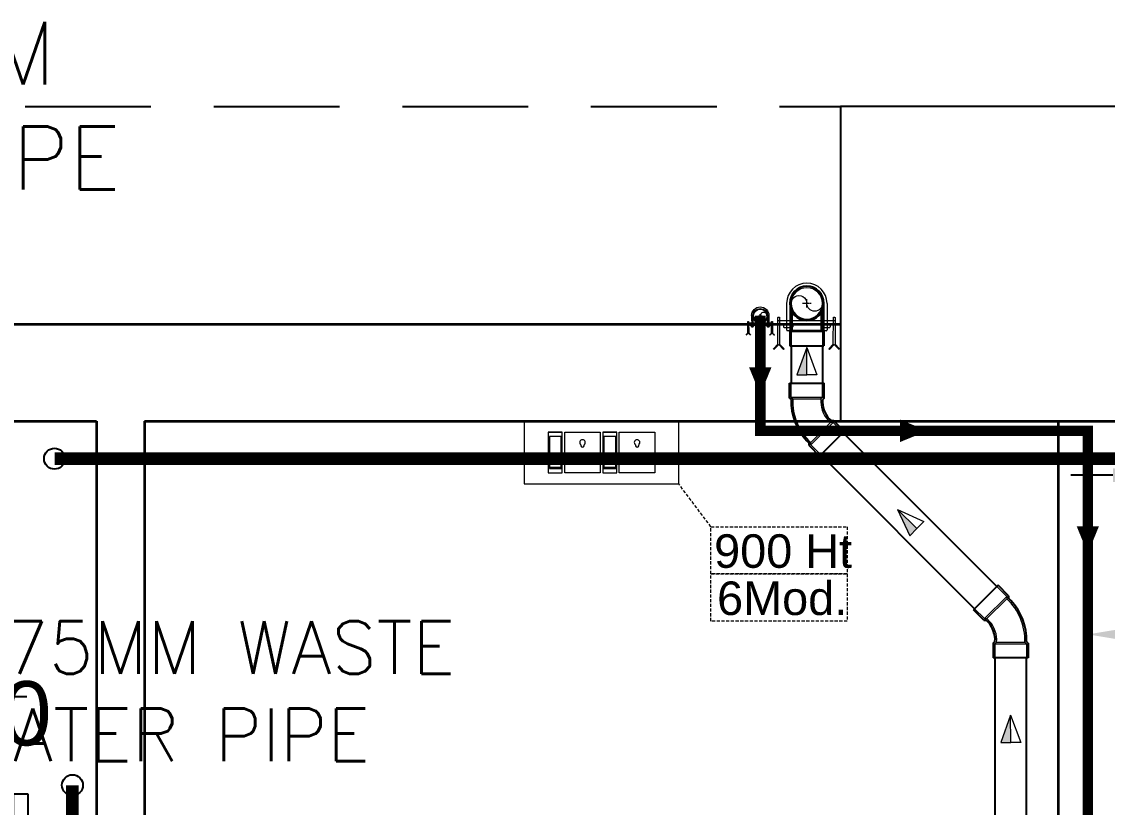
# Model space of a CAD drawing. Extents: x 3550807 to 4078732, y -628171 to -515859.
# Drawn here: x 3576770 to 3579360, y -522895 to -521021 of the extents above; entities that cross this region are included whole.
import ezdxf
from ezdxf import colors
from ezdxf.entities.mleader import LeaderData, LeaderLine
from ezdxf.math import Vec2, Vec3

# ---------------------------------------------------------------- set-up
doc = ezdxf.new("R2010")
doc.units = 0
doc.header["$LTSCALE"] = 6
doc.header["$MEASUREMENT"] = 0
for name, pattern in [('1', [0]), ('CENTER2', [1.125, 0.75, -0.125, 0.125, -0.125]), ('DASHED2', [0.375, 0.25, -0.125]), ('HIDDEN', [0.375, 0.25, -0.125])]:
    doc.linetypes.add(name, pattern=pattern)
doc.layers.get('0').update_dxf_attribs({"linetype": 'CONTINUOUS'})
doc.layers.get('Defpoints').update_dxf_attribs({"linetype": 'CONTINUOUS'})
doc.layers.add('CFT_LOOPING', color=7, linetype='1', lineweight=0, true_color=0xd6d600)
for name, color, linetype in [('Chajja', 7, 'CONTINUOUS'), ('COL', 5, 'CONTINUOUS'), ('DIM', 7, 'CONTINUOUS'), ('DOOR', 44, 'CONTINUOUS'), ('MEP_HVAC_DRAIN_PIPE', 7, 'CONTINUOUS'), ('MEP_HVAC_TEXT', 7, 'CONTINUOUS'), ('phe-text', 1, 'CONTINUOUS'), ('PL- WASTE PIPE', 6, 'CONTINUOUS'), ('PL-HOT WATER PIPE', 10, 'CONTINUOUS'), ('PL-SOIL PIPE', 1, 'CONTINUOUS'), ('TEXT', 5, 'CONTINUOUS')]:
    doc.layers.add(name, color=color, linetype=linetype)
for name, color, linetype, lineweight in [('ELE-2NOS OF 6-16 RAW POWER SOCKET', 1, 'CONTINUOUS', 20), ('ELE-CABLE TRAY', 31, 'CONTINUOUS', 18), ('PHE-SP', 1, 'CONTINUOUS', 0), ('PL-CLAMP', 211, 'CONTINUOUS', 13), ('PL-SOFT  WATER SUPPLY PIPE', 162, 'CONTINUOUS', 9), ('PL-WATER PIPE CLAMP', 6, 'CONTINUOUS', 9), ('PL-WATER PIPING', 1, 'CONTINUOUS', 9), ('WALL', 10, 'CONTINUOUS', 35)]:
    doc.layers.add(name, color=color, linetype=linetype, lineweight=lineweight)
doc.styles.add('ARIAL', font='arial.ttf')
doc.styles.add('ROMANS', font='romans.shx')
doc.styles.get("Standard").update_dxf_attribs({"font": 'SIMPLEX'})
doc.styles.add('T 1-25', font='segoeui.ttf', dxfattribs={"width": 0.8, "height": 50})
doc.dimstyles.new('D 1-25', dxfattribs={"dimtxt": 50, "dimasz": 12.5, "dimexe": 0, "dimexo": 10, "dimgap": 0, "dimtad": 0, "dimdec": 0, "dimzin": 0, "dimdsep": 46, "dimtxsty": 'T 1-25', "dimblk": 'ARCHTICK', "dimcen": 5, "dimclrd": 256, "dimclre": 256, "dimclrt": 256, "dimadec": 0, "dimazin": 0, "dimtfac": 50, "dimtdec": 0, "dimtmove": 1, "dimatfit": 2, "dimfxl": 0, "dimtolj": 1, "dimtzin": 0, "dimarcsym": 0})

# ---------------------------------------------------------------- blocks, each defined once
blk = doc.blocks.new('750')
at = {"layer": 'DOOR', "color": 8}
for p, q in [((-50, 705), (-47.5, 705)), ((-35, 690), (-35, 692.5)), ((50, 45), (50, 80)), ((50, 80), (675, 80)), ((675, 45), (675, 80)), ((-35, 60), (-35, 57.5)), ((-50, 45), (-47.5, 45)), ((50, 45), (675, 45))]:
    blk.add_line(p, q, dxfattribs=at)
for points in [[(15, 690), (15, 705), (50, 705), (50, 750), (-50, 750), (-50, 705)], [(-35, 690), (15, 690)], [(15, 60), (15, 45), (50, 45), (50, 0), (-50, 0), (-50, 45)], [(-35, 60), (15, 60)]]:
    blk.add_lwpolyline(points, dxfattribs=at)
for centre, radius, start, end in [((-35, 705), 12.5, 180, 270), ((15, 45), 660, 0, 90), ((-35, 45), 12.5, 90, 180)]:
    blk.add_arc(centre, radius, start, end, dxfattribs=at)
blk = doc.blocks.new('1232')
at = {"layer": 'Chajja', "color": 8, "linetype": 'HIDDEN', "ltscale": 200}
blk.add_line((-10045.00000000047, 16660.17209221376), (-4500.000000000466, 16660.17209221376), dxfattribs=at)
at = {"layer": 'COL', "color": 8}
blk.add_lwpolyline([(-4500.000000000466, 15910.17209221376), (-3750.000000000466, 15910.17209221376), (-3750.000000000466, 16660.17209221376), (-4500.000000000466, 16660.17209221376)], close=True, dxfattribs=at)
at = {"layer": 'WALL', "color": 8, "linetype": 'ByBlock'}
for p, q in [((-4500.000000000466, 16140.17209221376), (-10045, 16140.17209221376)), ((-6274.844835344236, 15910.17232320225), (-6274.844835344236, 14410.17232320225)), ((-6159.844835344236, 15910.17232320225), (-6159.844835344236, 14295.17232320225)), ((-3979.933052091859, 11405.0900228722), (-3979.999999974854, 15910.16867429006))]:
    blk.add_line(p, q, dxfattribs=at)
at = {"layer": 'WALL', "color": 8, "lineweight": 0}
for p, q in [((-6274.844835344236, 15910.17209221376), (-7477.844835344236, 15910.17209221376)), ((-4500.000000000466, 15910.17209221376), (-6159.844835344236, 15910.17209221376))]:
    blk.add_line(p, q, dxfattribs=at)
at = {"layer": 'WALL', "color": 8, "linetype": 'ByBlock'}
for points in [[(-7477.844835344236, 15910.17209221376), (-6274.844835344236, 15910.17209221376)], [(-6159.844835344236, 15910.17209221376), (-750.0000000004657, 15910.17209221376), (-750.0000000004657, 9945.172092213761)]]:
    blk.add_lwpolyline(points, dxfattribs=at)
at = {"layer": 'DOOR', "color": 8, "rotation": 89.99999999999999}
blk.add_blockref('750', (-6392.844835344236, 14345.17232320225), dxfattribs=at)
at = {"layer": 'DIM', "color": 8, "insert": (-6910.576298522297, 15339.75302119611), "char_height": 153, "width": 1626.955661664394, "attachment_point": 5, "style": 'ARIAL'}
blk.add_mtext('TOILET\\P1203x1500', dxfattribs=at)
blk = doc.blocks.new('*D103')
at = {"layer": 'Defpoints', "color": 0, "linetype": 'ByBlock', "transparency": 16777216}
for p in [(3579473.591558354, -522102.8186223028), (3579473.591558354, -522123.7850570729), (3579638.597353927, -522123.7826049983)]:
    blk.add_point(p, dxfattribs=at)
at = {"layer": 'ELE-CABLE TRAY', "color": 7, "lineweight": -2, "transparency": 16777216}
for p, q in [((3579373.591558354, -522102.8186223028), (3579273.591558354, -522102.8186223028)), ((3579473.591558354, -522113.7850570729), (3579473.591558354, -522102.8186223028)), ((3579638.597353927, -522102.8186223028), (3579473.591558354, -522102.8186223028)), ((3579638.597353927, -522113.7826049983), (3579638.597353927, -522102.8186223028)), ((3579738.597353927, -522102.8186223028), (3579838.597353927, -522102.8186223028))]:
    blk.add_line(p, q, dxfattribs=at)
at = {"layer": 'ELE-CABLE TRAY', "color": 7, "linetype": 'ByBlock', "transparency": 16777216}
for points in [[(3579373.591558354, -522119.4852889695), (3579373.591558354, -522086.1519556362), (3579473.591558354, -522102.8186223028)], [(3579738.597353927, -522086.1519556362), (3579738.597353927, -522119.4852889695), (3579638.597353927, -522102.8186223028)]]:
    blk.add_solid(points, dxfattribs=at)
at = {"layer": 'ELE-CABLE TRAY', "color": 7, "linetype": 'ByBlock', "transparency": 16777216, "insert": (3579578.594472942, -522027.8186223028), "char_height": 150, "attachment_point": 5, "style": 'ROMANS'}
blk.add_mtext('\\A1;165', dxfattribs=at)
blk = doc.blocks.new('RTUH 6U')
at = {"layer": 'ELE-2NOS OF 6-16 RAW POWER SOCKET', "color": 30, "ltscale": 300}
for p, q in [((-311.5148522858508, -26.47821136575658), (-226.5000409251079, -26.47821136575658)), ((-311.5148522858508, -123.5216896266211), (-311.5148522858508, -26.47821136575658)), ((-226.5000409251079, -26.47821136575658), (-226.5000409251079, -123.5216896266211)), ((-187.0565626639873, -26.47821136575658), (-220.8652583165094, -26.47821136575658)), ((-220.8652583165094, -26.47821136575658), (-220.8652583165094, -123.5216896266211)), ((-189.8739539682865, -37.04342875699513), (-218.0478670122102, -37.04342875699513)), ((-218.0478670122102, -37.04342875699513), (-218.0478670122102, -112.9564722352661)), ((-189.8739539682865, -40.42429832229391), (-218.0478670122102, -40.42429832229391)), ((-189.8739539682865, -112.9564722352661), (-189.8739539682865, -37.04342875699513)), ((-187.0565626639873, -123.5216896266211), (-187.0565626639873, -26.47821136575658)), ((-187.0565626639873, -123.5216896266211), (-187.0565626639873, -26.47821136575658)), ((-181.4217800553888, -123.5216896266211), (-181.4217800553888, -26.47821136575658)), ((-181.4217800553888, -26.47821136575658), (-96.40696869464591, -26.47821136575658)), ((-96.40696869464591, -26.47821136575658), (-96.40696869464591, -123.5216896266211)), ((-56.96349043352529, -26.47821136575658), (-90.77218608604744, -26.47821136575658)), ((-90.77218608604744, -26.47821136575658), (-90.77218608604744, -123.5216896266211)), ((-59.78088173829019, -37.04342875699513), (-87.9547947817482, -37.04342875699513)), ((-87.9547947817482, -37.04342875699513), (-87.9547947817482, -112.9564722352661)), ((-59.78088173829019, -40.42429832229391), (-87.9547947817482, -40.42429832229391)), ((-59.78088173829019, -112.9564722352661), (-59.78088173829019, -37.04342875699513)), ((-56.96349043352529, -123.5216896266211), (-56.96349043352529, -26.47821136575658)), ((-56.96349043352529, -123.5216896266211), (-56.96349043352529, -26.47821136575658)), ((-226.5000409251079, -123.5216896266211), (-311.5148522858508, -123.5216896266211)), ((-187.0565626639873, -123.5216896266211), (-220.8652583165094, -123.5216896266211)), ((-220.8652583165094, -123.5216896266211), (-187.0565626639873, -123.5216896266211)), ((-218.0478670122102, -112.9564722352661), (-189.8739539682865, -112.9564722352661)), ((-96.40696869464591, -123.5216896266211), (-181.4217800553888, -123.5216896266211)), ((-56.96349043352529, -123.5216896266211), (-90.77218608604744, -123.5216896266211)), ((-90.77218608604744, -123.5216896266211), (-56.96349043352529, -123.5216896266211)), ((-87.9547947817482, -112.9564722352661), (-59.78088173829019, -112.9564722352661))]:
    blk.add_line(p, q, dxfattribs=at)
blk.add_lwpolyline([(-4.092510789632797e-05, 4.950386937707663e-05), (-368.4783017947339, 4.950386937707663e-05), (-368.4783017947339, -149.9999504961306), (-4.092510789632797e-05, -149.9999504961306)], close=True, dxfattribs=at)
for centre, radius, start, end in [((-293.2345507191494, -56.05690794810653), 5.702069884256065, 87.48996629468185, 354.7310871131253), ((-288.7399569302797, -52.13456946169026), 4.600757324912477, 284.9048633383454, 157.3161900704558), ((-249.274936280679, -52.13456946169026), 4.600757324912477, 22.68380993221952, 255.0951366616546), ((-244.7803424918093, -56.05690794810653), 5.702069884256065, 185.2689128868746, 92.51003370531816), ((-163.1414784886874, -56.05690794810653), 5.702069884256065, 87.48996629468185, 354.7310871131253), ((-158.6468846998177, -52.13456946169026), 4.600757324912477, 284.9048633383454, 157.3161900677805), ((-119.181864050217, -52.13456946169026), 4.600757324912477, 22.68380993221952, 255.0951366616546), ((-114.6872702613473, -56.05690794810653), 5.702069884256065, 185.2689128868746, 92.51003370531816), ((-269.0074466057122, -98.95577360759489), 6.616767067351513, 127.1583653105455, 52.84163468502312), ((-269.0074466057122, -92.33763240661938), 4.216839631110872, 341.4031195241894, 198.5968804773098), ((-138.9143743752502, -98.95577360759489), 6.616767067351513, 127.1583653105455, 52.84163468502312), ((-138.9143743752502, -92.33763240661938), 4.216839631110872, 341.4031195241894, 198.5968804773098)]:
    blk.add_arc(centre, radius, start, end, dxfattribs=at)
blk = doc.blocks.new('clamp')
at = {"layer": 'PL-CLAMP'}
for p, q in [((105.410400617477, 198.4223073759828), (168.5933547500048, 198.4223073759828)), ((105.4194071475234, 191.061689693645), (168.5933547500048, 191.061689693645)), ((156.2435930851665, 205.7829250434194), (161.1938547078047, 205.7829250434194)), ((156.2439709785853, 183.7010720261939), (161.1938547078047, 183.7010720261939)), ((163.1938547078338, 185.7010720262084), (163.1938547078338, 203.7829250434194)), ((170.5933547500339, 196.4223073759828), (170.5933547500339, 193.0616897234473)), ((105.4395805779371, 109.3994718083892), (168.594878304359, 109.3994718083892)), ((156.2451165500555, 116.7600894758258), (161.1953781727519, 116.7600894758258)), ((163.1953781727519, 96.67823645860028), (163.1953781727519, 114.7600894758258)), ((170.594878304359, 107.3994718083892), (170.594878304359, 104.0388541409526)), ((105.410400617477, 102.0388344714198), (168.594878304359, 102.0388541260514)), ((156.2454944435325, 94.67823645861483), (161.1953781727519, 94.67823645861483))]:
    blk.add_line(p, q, dxfattribs=at)
for points in [[(138.4495001331173, 216.4782889524255, -0.4142135623730951), (139.4494830265551, 217.4783060887608), (203.0525380793722, 217.4783060887608), (214.0287283745938, 228.4483454910244), (215.442966125761, 227.0341561360489), (203.8813840006806, 215.477935905318), (215.3198989716411, 204.0455645558561), (213.9057096329861, 202.6313268032993), (203.0092255945979, 213.4783060589585), (139.4495514824896, 213.4783060589585, -0.4142135623730951), (138.449534316381, 214.4782889673266), (138.4495001331173, 216.4782889524255)], [(138.4495001319614, 84.33570991845465, -0.4142135623730951), (139.4494830253992, 85.33572705479003), (203.0525380782163, 85.33572705479003), (214.0287283734379, 96.3057664570536), (215.4429661246051, 94.89157710207816), (203.8813839995248, 83.33535687134726), (215.3198989704852, 71.90298552188533), (213.9057096318302, 70.48874776932853), (203.009225593442, 81.3357270249877), (139.4495514813337, 81.3357270249877, -0.4142135623730951), (138.4495343152252, 82.33570993335582), (138.4495001319614, 84.33570991845465)]]:
    blk.add_lwpolyline(points, format="xyb", dxfattribs=at)
for points in [[(146.2457227590952, 81.33584335835315), (146.2433929625716, 217.4784224072251)], [(156.2457227888975, 81.3360144832883), (156.2433929327693, 217.4785935470615)]]:
    blk.add_lwpolyline(points, dxfattribs=at)
for centre, radius, start, end in [((105.410400617477, 150.2305709013496), 48.19173645431874, 90, 270), ((161.1938547078047, 203.7829250434194), 2, 0, 90), ((161.1938547078047, 185.7010720262084), 2, 270, 0), ((168.5933547500048, 196.4223073759828), 2, 0, 90), ((168.5933547500048, 193.0616897234473), 2, 270, 0), ((161.1953781727519, 114.7600894758258), 2, 0, 90), ((168.594878304359, 107.3994718083892), 2, 0, 90), ((168.594878304359, 104.0388541409526), 2, 270, 0), ((161.1953781727519, 96.67823645860028), 2, 270, 0)]:
    blk.add_arc(centre, radius, start, end, dxfattribs=at)
blk = doc.blocks.new('RISER UP 100')
at = {"color": 0, "linetype": 'Continuous'}
for p, q in [((-98.49999999981087, 60.00000000035834), (-148.4999999998108, 60.00000000054024)), ((-148.5000000002183, -59.99999999945976), (-148.4999999998108, 60.00000000054024)), ((-98.49999999976716, 60.00000000035834), (-93.49999999977443, 55.00000000034014)), ((-93.49999999983265, 55.00000000036925), (-23.97915761637705, 55.00000000011461)), ((-98.50000000020373, -59.99999999964166), (-148.5000000002183, -59.99999999945976)), ((-98.50000000020373, -59.99999999964166), (-93.50000000016735, -54.99999999965986)), ((-93.50000000022557, -54.99999999968895), (-23.97915761678451, -54.99999999994178))]:
    blk.add_line(p, q, dxfattribs=at)
at = {"color": 8, "linetype": 'Continuous', "lineweight": 0, "ltscale": 0.005}
for p, q in [((-98.49999999983265, 55.00000000035834), (-148.4999999998035, 55.00000000054024)), ((-98.50000000016735, -54.99999999964166), (-98.49999999981813, 55.00000000035834)), ((-98.49999999978901, 55.00000000035834), (-93.4999999998472, 50.00000000036925)), ((-93.5000000001528, -49.99999999965986), (-93.4999999998472, 50.00000000036925)), ((-93.4999999998472, 50.00000000036925), (-33.16624790341303, 50.00000000014916)), ((-98.50000000018193, -54.99999999964166), (-148.5000000001819, -54.99999999945976)), ((-98.50000000018193, -54.99999999964166), (-93.5000000001528, -49.99999999965986)), ((-93.50000000021099, -49.99999999968895), (-33.16624790377682, -49.99999999990814))]:
    blk.add_line(p, q, dxfattribs=at)
at = {"color": 8, "linetype": 'CENTER2', "lineweight": 0}
for p, q in [((-15, 0), (15, 0)), ((0, 15), (0, -15))]:
    blk.add_line(p, q, dxfattribs=at)
at = {"color": 0, "linetype": 'Continuous'}
blk.add_circle((-8.73115e-11, 0), 60, dxfattribs=at)
at = {"color": 8, "linetype": 'Continuous', "lineweight": 0, "ltscale": 0.005}
blk.add_circle((0, 0), 55.00000000005822, dxfattribs=at)
at = {"color": 8, "linetype": 'Continuous', "lineweight": 0}
for centre, start, end in [((2.18279e-11, 27.50000000002911), 89.99999999958314, 269.9999999991661), ((-1.891749e-10, -27.50000000002911), 269.9999999991661, 89.99999999958314)]:
    blk.add_arc(centre, 27.5000000000291, start, end, dxfattribs=at)
blk = doc.blocks.new('100 ELBOW')
at = {"color": 0, "linetype": 'Continuous'}
for p, q in [((72.20195579302526, 60.89285714305515), (66.55310312058282, 55.24400447058178)), ((72.20195579302526, 60.89285714305515), (123.7016141955292, 60.89285714315782)), ((123.7016141955292, 60.89285714315782), (123.7016141957698, -60.89285714266598)), ((-77.3469007565509, 0.5118417450248673), (-85.85548284644028, -7.996740344913633)), ((-94.11224476787173, -7.996740344930003), (-130.5622163833468, -44.44671196059696)), ((-94.11224476787173, -7.996740344930003), (-85.85548284644028, -7.996740344913633)), ((-130.5622163833468, -44.44671196059696), (-44.44671195991396, -130.5622163835787)), ((72.20195579341816, -60.89285714276775), (66.36354344811843, -55.05444479749622)), ((72.20195579341816, -60.89285714276775), (123.7016141957698, -60.89285714266598)), ((-7.996740344438872, -94.11224476791176), (-44.44671195991396, -130.5622163835787)), ((-0.4034520905552199, -78.18519802140327), (-7.996740344460704, -85.77848627534877)), ((-7.996740344438872, -94.11224476791176), (-7.996740344460704, -85.77848627534877))]:
    blk.add_line(p, q, dxfattribs=at)
at = {"color": 8, "linetype": 'Continuous', "lineweight": 0, "ltscale": 0.005}
for p, q in [((68.75000000021828, -49.13551471746722), (68.7499999999054, 49.10714285732321)), ((74.64285714274592, 55.00000000019736), (68.90941947101965, 49.26656232843924)), ((74.64285714310246, -54.99999999990087), (74.64285714274592, 55.00000000019736)), ((74.64285714274592, 55.00000000019736), (123.7016141955408, 55.00000000029549)), ((-91.67134341815105, -13.88959748778779), (-126.3953371370517, -48.6135912068703)), ((-91.67134341815105, -13.88959748778779), (-13.88959748730849, -91.67134341822292)), ((-91.67134341815105, -13.88959748778779), (-83.33758492558991, -13.88959748777142)), ((-83.3576468604806, -13.86953555287528), (-13.88959748733759, -83.33758492565994)), ((-4.450881254597334, -73.8988686928733), (-13.88959748733759, -83.33758492565994)), ((74.64285714310246, -54.99999999990087), (68.91841655111057, -49.27555940794263)), ((74.64285714310246, -54.99999999990087), (123.7016141957582, -54.99999999980364)), ((-13.88959748730849, -91.67134341822292), (-48.61359120620909, -126.3953371373054)), ((-13.88959748730849, -91.67134341822292), (-13.88959748733759, -83.33758492565994))]:
    blk.add_line(p, q, dxfattribs=at)
at = {"color": 8, "linetype": 'Continuous', "ltscale": 0.005}
blk.add_line((-72.30290350667202, -2.777919497664694), (-73.2578966919973, -3.732912682990899), dxfattribs=at)
at = {"color": 8, "linetype": 'Continuous', "lineweight": 0, "ltscale": 0.005}
for centre, radius, start, end in [((61.53893721500208, -148.1392305552408), 197.5433397327614, 87.86175748807987, 137.1799984277659), ((60.93983303497954, -147.121771400527), 98.17096819445032, 85.33829684311314, 131.7660126684911)]:
    blk.add_arc(centre, radius, start, end, dxfattribs=at)
at = {"color": 0, "linetype": 'Continuous'}
for centre, radius, start, end in [((61.57294092707889, -148.1969790893035), 203.5019307214106, 88.59769996659846, 133.0507825924265), ((60.93983303497954, -147.121771400527), 92.2781110515842, 86.66432149599329, 131.6643214958238)]:
    blk.add_arc(centre, radius, start, end, dxfattribs=at)
blk = doc.blocks.new('A$C0B1B3CFA')
at = {"layer": 'PHE-SP'}
h = blk.add_hatch(color=7, dxfattribs=at)
h.dxf.hatch_style = 1
h.paths.add_polyline_path([(-0.0494668798380715, 0.0226015183831585), (-0.0494668798380715, 0), (0.0123667199595179, 0)])
at = {"layer": 'PHE-SP', "color": 7}
for points in [[(-0.0494668798380715, 0), (0.0123667199595179, 0), (-0.0494668798380715, 0.0226015183831585), (-0.0494668798380715, 0)], [(-0.0494668798380715, 0), (0.0123667199595179, 0), (-0.0494668798380715, -0.0226015183831585), (-0.0494668798380715, 0)]]:
    blk.add_lwpolyline(points, dxfattribs=at)
blk = doc.blocks.new('Z$W@#3BD47561')
at = {"layer": 'PHE-SP', "xscale": 49.00933755098914, "yscale": 49.00933755098914, "zscale": 49.00933755098914, "rotation": 270}
blk.add_blockref('A$C0B1B3CFA', (0, 0), dxfattribs=at)
blk = doc.blocks.new('Z$W@#4AA511D8')
at = {"layer": 'phe-text', "linetype": 'ByBlock', "lineweight": -2, "ltscale": 0.5, "xscale": 0.0244727334018079, "yscale": 0.0244727334018079, "zscale": 0.0244727334018079, "rotation": 270}
blk.add_blockref('Z$W@#3BD47561', (0.0148325505764859, 0), dxfattribs=at)
blk = doc.blocks.new('WATER PIPE CLAMP')
at = {"layer": 'PL-CLAMP'}
for p, q in [((-61.42363702543662, 87.203300018562), (-62.53149715260952, 86.09451075736433)), ((-62.53149715260952, 86.09451075736433), (-54.02695144325844, 77.55860233027488)), ((-52.46013191560633, 78.24279998312704), (-61.42363702543662, 87.203300018562)), ((-54.02695144325844, 77.55860233027488), (-54.00521956078592, 27.74663718196098)), ((-43.40742998669157, 87.30760832811939), (-52.46013191560633, 78.24279998312704)), ((-50.89215058725676, 77.59391414618585), (-42.29864071271732, 86.19974820199423)), ((-50.87040387224988, 27.7479511849815), (-50.89215058725676, 77.59391414618585)), ((-42.29864071271732, 86.19974820199423), (-43.40742998669157, 87.30760832811939)), ((-37.76847486649058, 1.077100204420276), (-37.79006306102383, 50.59502245381009)), ((-33.58960984708392, 52.16426313994452), (-36.223339054588, 52.16311410081107)), ((-31.9999245791405, 1.102485351613723), (-32.02151820008294, 50.59753914515022)), ((31.9990818107326, 1.114596733823419), (31.97748181317002, 50.62426650820998)), ((36.17793502708082, 52.19350719428621), (33.54420583127649, 52.19235815526918)), ((37.76762975112069, 1.110054972348735), (37.74602667411091, 50.62678319949191)), ((42.13701889981166, 87.24848129262682), (41.02915877263877, 86.13969203148736)), ((41.02915877263877, 86.13969203148736), (49.53370448198984, 77.6037836043397)), ((51.10052400970017, 78.28798125730827), (42.13701889981166, 87.24848129262682)), ((49.53370448198984, 77.6037836043397), (49.55543636449147, 27.79181845602579)), ((60.15322593858582, 87.35278960224241), (51.10052400970017, 78.28798125730827)), ((52.66850533804973, 77.63909542025067), (61.26201521253097, 86.24492947617546)), ((52.69025205305661, 27.79313245910453), (52.66850533804973, 77.63909542025067)), ((61.26201521253097, 86.24492947617546), (60.15322593858582, 87.35278960224241)), ((-54.01073710885248, 40.90986241446808), (52.68473527816241, 40.95458542252891)), ((-54.00745208957233, 33.0728232281399), (52.68802028574282, 33.11754628294148)), ((-53.22118712621159, 26.96326172561385), (-51.65377930528484, 26.96391876210691)), ((-43.55438549470273, 40.91424533922691), (-43.55607792458613, 44.79348857409786)), ((-41.98935392982094, 46.36158022109885), (-27.81853501210571, 46.36776264267974)), ((-26.24875080600032, 40.93598598096287), (-26.25044336510473, 44.81552537239622)), ((26.21315937946201, 40.9579761881032), (26.21146694957861, 44.83721942297416)), ((27.77819094437291, 46.39082434552256), (41.94900986205903, 46.39700676721986)), ((43.51879406816442, 40.95074338099221), (43.51710150906001, 44.83028277236735)), ((50.3394687990949, 27.00844299967866), (51.90687661999254, 27.00910003622994))]:
    blk.add_line(p, q, dxfattribs=at)
for centre, radius, start, end in [((-36.22265522845555, 50.59570627997164), 1.56740797006026, 90.02499690782554, 180.0249969089031), ((-33.58892602098058, 50.59685531898867), 1.56740797006026, 0.0249969089030943, 90.02499690676166), ((33.54488965740893, 50.62495033431333), 1.56740797006026, 90.02499690782554, 180.0249969067743), ((36.17861885321327, 50.62609937338857), 1.56740797006026, 0.02499690677435697, 90.02499690782554), ((-53.22151561529608, 27.74696567107458), 0.7837040143289429, 180.0240154956851, 270.0240154935605), ((-51.6541078001901, 27.74762269004714), 0.783703996811694, 270.0240159196474, 0.02401592176918838), ((-41.98867010368849, 44.79417240020121), 1.56740797006026, 90.02499690782554, 180.0249969067743), ((-0.0004225751908961684, 1.093577588384505), 37.76805590477138, 180.0249969071972, 0.02499690719718837), ((-27.81785118600237, 44.81484154629288), 1.56740797006026, 0.02499690677435697, 90.02499690676166), ((27.77887477047625, 44.82341652462492), 1.56740797006026, 90.02499690676166, 180.0249969067743), ((41.94969368816237, 44.82959894626401), 1.56740797006026, 0.02499690677435697, 90.02499690676166), ((50.3391403099813, 27.79214694513939), 0.7837040143289429, 180.0240154956851, 270.0240154956882), ((51.90654812505818, 27.79280396422837), 0.783703996811694, 270.0240159217751, 0.02401591750474252)]:
    blk.add_arc(centre, radius, start, end, dxfattribs=at)
blk = doc.blocks.new('1234WE12')
at = {"layer": 'PL-SOFT  WATER SUPPLY PIPE', "color": 8, "linetype": 'CENTER2', "lineweight": 0}
for p, q in [((4.363600330427289, 0.02984980307519436), (-4.3636469617486, 0.008779353927820921)), ((-0.01055854186415672, 4.382938224356622), (0.01051190868020058, -4.344309067353606))]:
    blk.add_line(p, q, dxfattribs=at)
at = {"layer": 'PL-SOFT  WATER SUPPLY PIPE', "color": 3, "linetype": 'Continuous'}
blk.add_circle((-2.331659197807312e-05, 0.01931457873433828), 17.45454545453417, dxfattribs=at)
at = {"layer": 'PL-SOFT  WATER SUPPLY PIPE', "color": 8, "linetype": 'Continuous', "lineweight": 0, "ltscale": 0.005}
blk.add_circle((-2.331659197807312e-05, 0.01931457873433828), 16.0000000000066, dxfattribs=at)
at = {"layer": 'PL-SOFT  WATER SUPPLY PIPE', "color": 8, "linetype": 'Continuous', "lineweight": 0}
for centre, start, end in [((-8, 0), 180.138330611633, 0.1383306149685398), ((7.999953368678689, 0.03862915700301528), 0.1383306149685398, 180.138330611633)]:
    blk.add_arc(centre, 8.000000000003295, start, end, dxfattribs=at)

msp = doc.modelspace()

# ---------------------------------------------------------------- linework, layer by layer
at = {"layer": 'CFT_LOOPING', "color": 7, "linetype": 'DASHED2', "ltscale": 5}
msp.add_line((3578414.860832897, -522225.6982744567), (3578337.906041998, -522123.7832515771), dxfattribs=at)
for points in [[(3578414.860832897, -522225.6982744567), (3578739.680851932, -522225.6982744567), (3578739.680851932, -522338.1982744567), (3578414.860832897, -522338.1982744567)], [(3578414.860832897, -522338.1982744567), (3578739.680851932, -522338.1982744567), (3578739.680851932, -522450.6982744567), (3578414.860832897, -522450.6982744567)]]:
    msp.add_lwpolyline(points, close=True, dxfattribs=at)
at = {"layer": 'MEP_HVAC_DRAIN_PIPE', "linetype": 'ByBlock', "const_width": 30}
for points in [[(3580509.089329224, -522063.4066581097), (3576848.744493879, -522063.4066581097)], [(3577153.369493879, -523761.8226927803), (3577153.369493879, -523656.7469776728), (3576891.458234049, -523656.7469776728), (3576891.458234049, -522842.1268563903)]]:
    msp.add_lwpolyline(points, dxfattribs=at)
at = {"layer": 'MEP_HVAC_DRAIN_PIPE', "linetype": 'ByBlock'}
msp.add_circle((3576891.458234049, -522842.1268563903), 25, dxfattribs=at)
at = {"layer": 'MEP_HVAC_TEXT', "linetype": 'ByBlock'}
msp.add_circle((3576848.744493879, -522063.4066581097), 25, dxfattribs=at)
at = {"layer": 'PL- WASTE PIPE', "linetype": 'ByBlock', "ltscale": 5}
for p, q in [((3578606.071927883, -521794.0563769875), (3578606.071927883, -521883.6657599541)), ((3578681.071927883, -521794.0563769875), (3578681.071927883, -521883.6657599543)), ((3578729.690229602, -522001.1533998358), (3579096.7241134, -522368.1872836339)), ((3578676.657221013, -522054.1864084247), (3579043.69110476, -522421.2202921724)), ((3579092.628145223, -526588.270688474), (3579092.628145223, -522538.7079321049)), ((3579167.628145223, -526588.270688474), (3579167.628145223, -522538.7079321048))]:
    msp.add_line(p, q, dxfattribs=at)
at = {"layer": 'PL-HOT WATER PIPE', "color": 11, "true_color": 0xf75178, "const_width": 25}
msp.add_lwpolyline([(3578532.427760608, -521722.7118719609), (3578532.427760608, -521997.0084663404), (3579313.791251777, -521997.0084663404), (3579313.791251777, -527034.4241919421)], dxfattribs=at)
at = {"layer": 'PL-WATER PIPING', "color": 61, "true_color": 0xd8e58c}
for points in [[(3578532.427760608, -521845.772264797, 53.25524689926687, 0, 0), (3578532.427760608, -521910.5833414493, 0, 0, 0)], [(3578866.115697423, -521997.0084663404, 53.25524689926687, 0, 0), (3578930.926774075, -521997.0084663404, 0, 0, 0)], [(3579313.791251777, -522224.5174069897, 53.25524689926687, 0, 0), (3579313.791251777, -522289.328483642, 0, 0, 0)]]:
    msp.add_lwpolyline(points, format="xyseb", dxfattribs=at)

# ---------------------------------------------------------------- block references
at = {"linetype": 'ByBlock'}
msp.add_blockref('1232', (3583223.589329224, -537883.9537503232), dxfattribs=at)
at = {"layer": 'ELE-2NOS OF 6-16 RAW POWER SOCKET', "color": 3, "linetype": 'ByBlock', "rotation": 180}
msp.add_blockref('RTUH 6U', (3577969.427740204, -522123.7832020732), dxfattribs=at)
at = {"layer": 'PL- WASTE PIPE', "linetype": 'ByBlock', "ltscale": 5}
for name, p, xscale, yscale, zscale, rotation in [('RISER UP 100', (3578643.497588702, -521693.0070927755), -0.6804665603485837, 0.6804665603485837, 0.6804665595408722, 269.9999999999997), ('100 ELBOW', (3578643.511590613, -521968.0077695512), 0.6818181811568929, 0.6818181824598778, 0.6818181817632315, 90.00000000000026), ('100 ELBOW', (3579129.869743799, -522454.3659225078), 0.6818181811568929, 0.6818181824598778, 0.6818181817632315, 270.0000000000002)]:
    msp.add_blockref(name, p, dxfattribs=dict(at, xscale=xscale, yscale=yscale, zscale=zscale, rotation=rotation))
at = {"layer": 'PL-CLAMP', "linetype": 'ByBlock', "xscale": 0.9999250758013816, "yscale": 0.9999250758013816, "zscale": 0.9999250752857497, "rotation": 269.9750030928284}
msp.add_blockref('clamp', (3578493.324213933, -521587.5042754386), dxfattribs=at)
at = {"layer": 'PL-SOFT  WATER SUPPLY PIPE', "color": 2, "ltscale": 500, "rotation": 180}
msp.add_blockref('1234WE12', (3578532.427760606, -521722.7116875728), dxfattribs=at)
at = {"layer": 'PL-SOIL PIPE', "color": 1, "linetype": 'Continuous', "xscale": 876.8658294741393, "yscale": 876.8658294741393, "zscale": 876.8658294741393}
for p, rotation in [((3578643.364045679, -521798.1470836474), 270.1299954999209), ((3578859.578625564, -522184.283464434), 315.1299954999209), ((3579129.722198865, -522675.1693323134), 270.1299954999209)]:
    msp.add_blockref('Z$W@#4AA511D8', p, dxfattribs=dict(at, rotation=rotation))
at = {"layer": 'PL-WATER PIPE CLAMP', "ltscale": 5, "xscale": -0.5454630040780015, "yscale": 0.5454630040780015, "zscale": 0.5454630040780017, "rotation": 180.1633275206256}
msp.add_blockref('WATER PIPE CLAMP', (3578532.424564017, -521721.4118688563), dxfattribs=at)

# ---------------------------------------------------------------- texts
at = {"layer": 'PL- WASTE PIPE', "linetype": 'ByBlock', "ltscale": 5, "insert": (3576620.57398936, -522451.2227392037), "char_height": 124.9999999977931, "width": 1332.590875704529, "attachment_point": 1, "style": 'ROMANS'}
msp.add_mtext('%%c75MM WASTE WATER PIPE', dxfattribs=at)
at = {"layer": 'PL-SOIL PIPE', "color": 1, "linetype": 'Continuous', "insert": (3576028.324548712, -521021.2700635409), "char_height": 150, "width": 1574.477912464179, "attachment_point": 1}
msp.add_mtext('%%c110MM \\PSOIL PIPE', dxfattribs=at)
at = {"layer": 'TEXT', "color": 7, "char_height": 80, "attachment_point": 1}
for s, insert, width in [('\\A1;{\\fArial|b0|i0|c0|p34;900 Ht\\P}', (3578422.302672958, -522243.7764786312), 8957.987203209177), ('\\A1;{\\fArial|b0|i0|c0|p34;6Mod.\\P}', (3578429.321465124, -522356.2764786358), 352.574825963015)]:
    msp.add_mtext(s, dxfattribs=dict(at, insert=insert, width=width))

# ---------------------------------------------------------------- dimensions: what is measured, and where the dimension line sits
at = {"layer": 'ELE-CABLE TRAY', "color": 21}
dim = msp.add_linear_dim(base=(3579473.591558354, -522102.8186223028), p1=(3579638.597353927, -522123.7826049983), p2=(3579473.591558354, -522123.7850570729), dimstyle='D 1-25', override={"dimtxt": 150, "dimasz": 100, "dimtxsty": 'ROMANS', "dimclrd": 7, "dimclre": 7, "dimclrt": 7}, dxfattribs=at)
dim.commit()
dim.dimension.update_dxf_attribs({"geometry": '*D103', "text_midpoint": (3579578.594472942, -522027.8186223028)})

# ---------------------------------------------------------------- leaders
at = {"layer": 'PL- WASTE PIPE', "linetype": 'ByBlock', "ltscale": 5}
ml = msp.add_multileader_mtext('Standard', dxfattribs=at)
ml.set_content(' ', color=256)
ml.set_leader_properties()
ml.build(insert=Vec2(0, 0))
ml.multileader.update_dxf_attribs({"text_right_attachment_type": 6, "dogleg_length": 265.0374667439384, "arrow_head_size": 99.99999999823451})
ctx = ml.context
ctx.base_point, ctx.char_height, ctx.arrow_head_size, ctx.landing_gap_size, ctx.plane_origin = Vec3(3576782.495985799, -522630.9484267049), 99.99999999823451, 99.99999999823451, 49.99999999911726, Vec3(3576307.860082077, -523010.9816422975)
ctx.right_attachment = 6
notes = []
notes.append((ctx, [(0, (1, 1, 0), (3576517.458519055, -522630.9484267049), (1, 0), 265.0374667439384, [(0, [(3576382.371092106, -522328.0764768017)], 0, [])])]))
ctx.mtext.insert, ctx.mtext.flow_direction = Vec3(3576832.495985798, -522570.9484267059), 5
at = {"layer": 'PL-HOT WATER PIPE', "color": 11}
ml = msp.add_multileader_mtext('Standard', dxfattribs=at)
ml.set_content(' ', color=(247, 81, 120))
ml.set_leader_properties()
ml.build(insert=Vec2(0, 0))
ml.multileader.update_dxf_attribs({"text_right_attachment_type": 6, "dogleg_length": 481.5464338171296, "arrow_head_size": 99.99999999823451})
ctx = ml.context
ctx.base_point, ctx.char_height, ctx.arrow_head_size, ctx.landing_gap_size, ctx.plane_origin = Vec3(3580235.262987186, -522482.4614998014), 99.99999999823451, 99.99999999823451, 49.99999999911726, Vec3(3579100.157872954, -522482.4614998014)
ctx.right_attachment = 6
notes.append((ctx, [(0, (1, 1, 0), (3579753.716553369, -522482.4614998014), (1, 0), 481.5464338171296, [(0, [(3579313.791251777, -522482.4614998014)], 0, [])])]))
ctx.mtext.insert, ctx.mtext.flow_direction = Vec3(3580285.262987185, -522422.4614998024), 5
for ctx, leaders in notes:
    for number, flags, end, landing, length, lines in leaders:
        leader = LeaderData()
        leader.index, (leader.has_last_leader_line, leader.has_dogleg_vector, leader.attachment_direction) = number, flags
        leader.last_leader_point, leader.dogleg_vector, leader.dogleg_length = Vec3(end), Vec3(landing), length
        for number, points, colour, breaks in lines:
            line = LeaderLine()
            line.index, line.vertices, line.color, line.breaks = number, Vec3.list(points), colors.encode_raw_color(colour), breaks
            leader.lines.append(line)
        ctx.leaders.append(leader)

doc.saveas('drawing.dxf')
